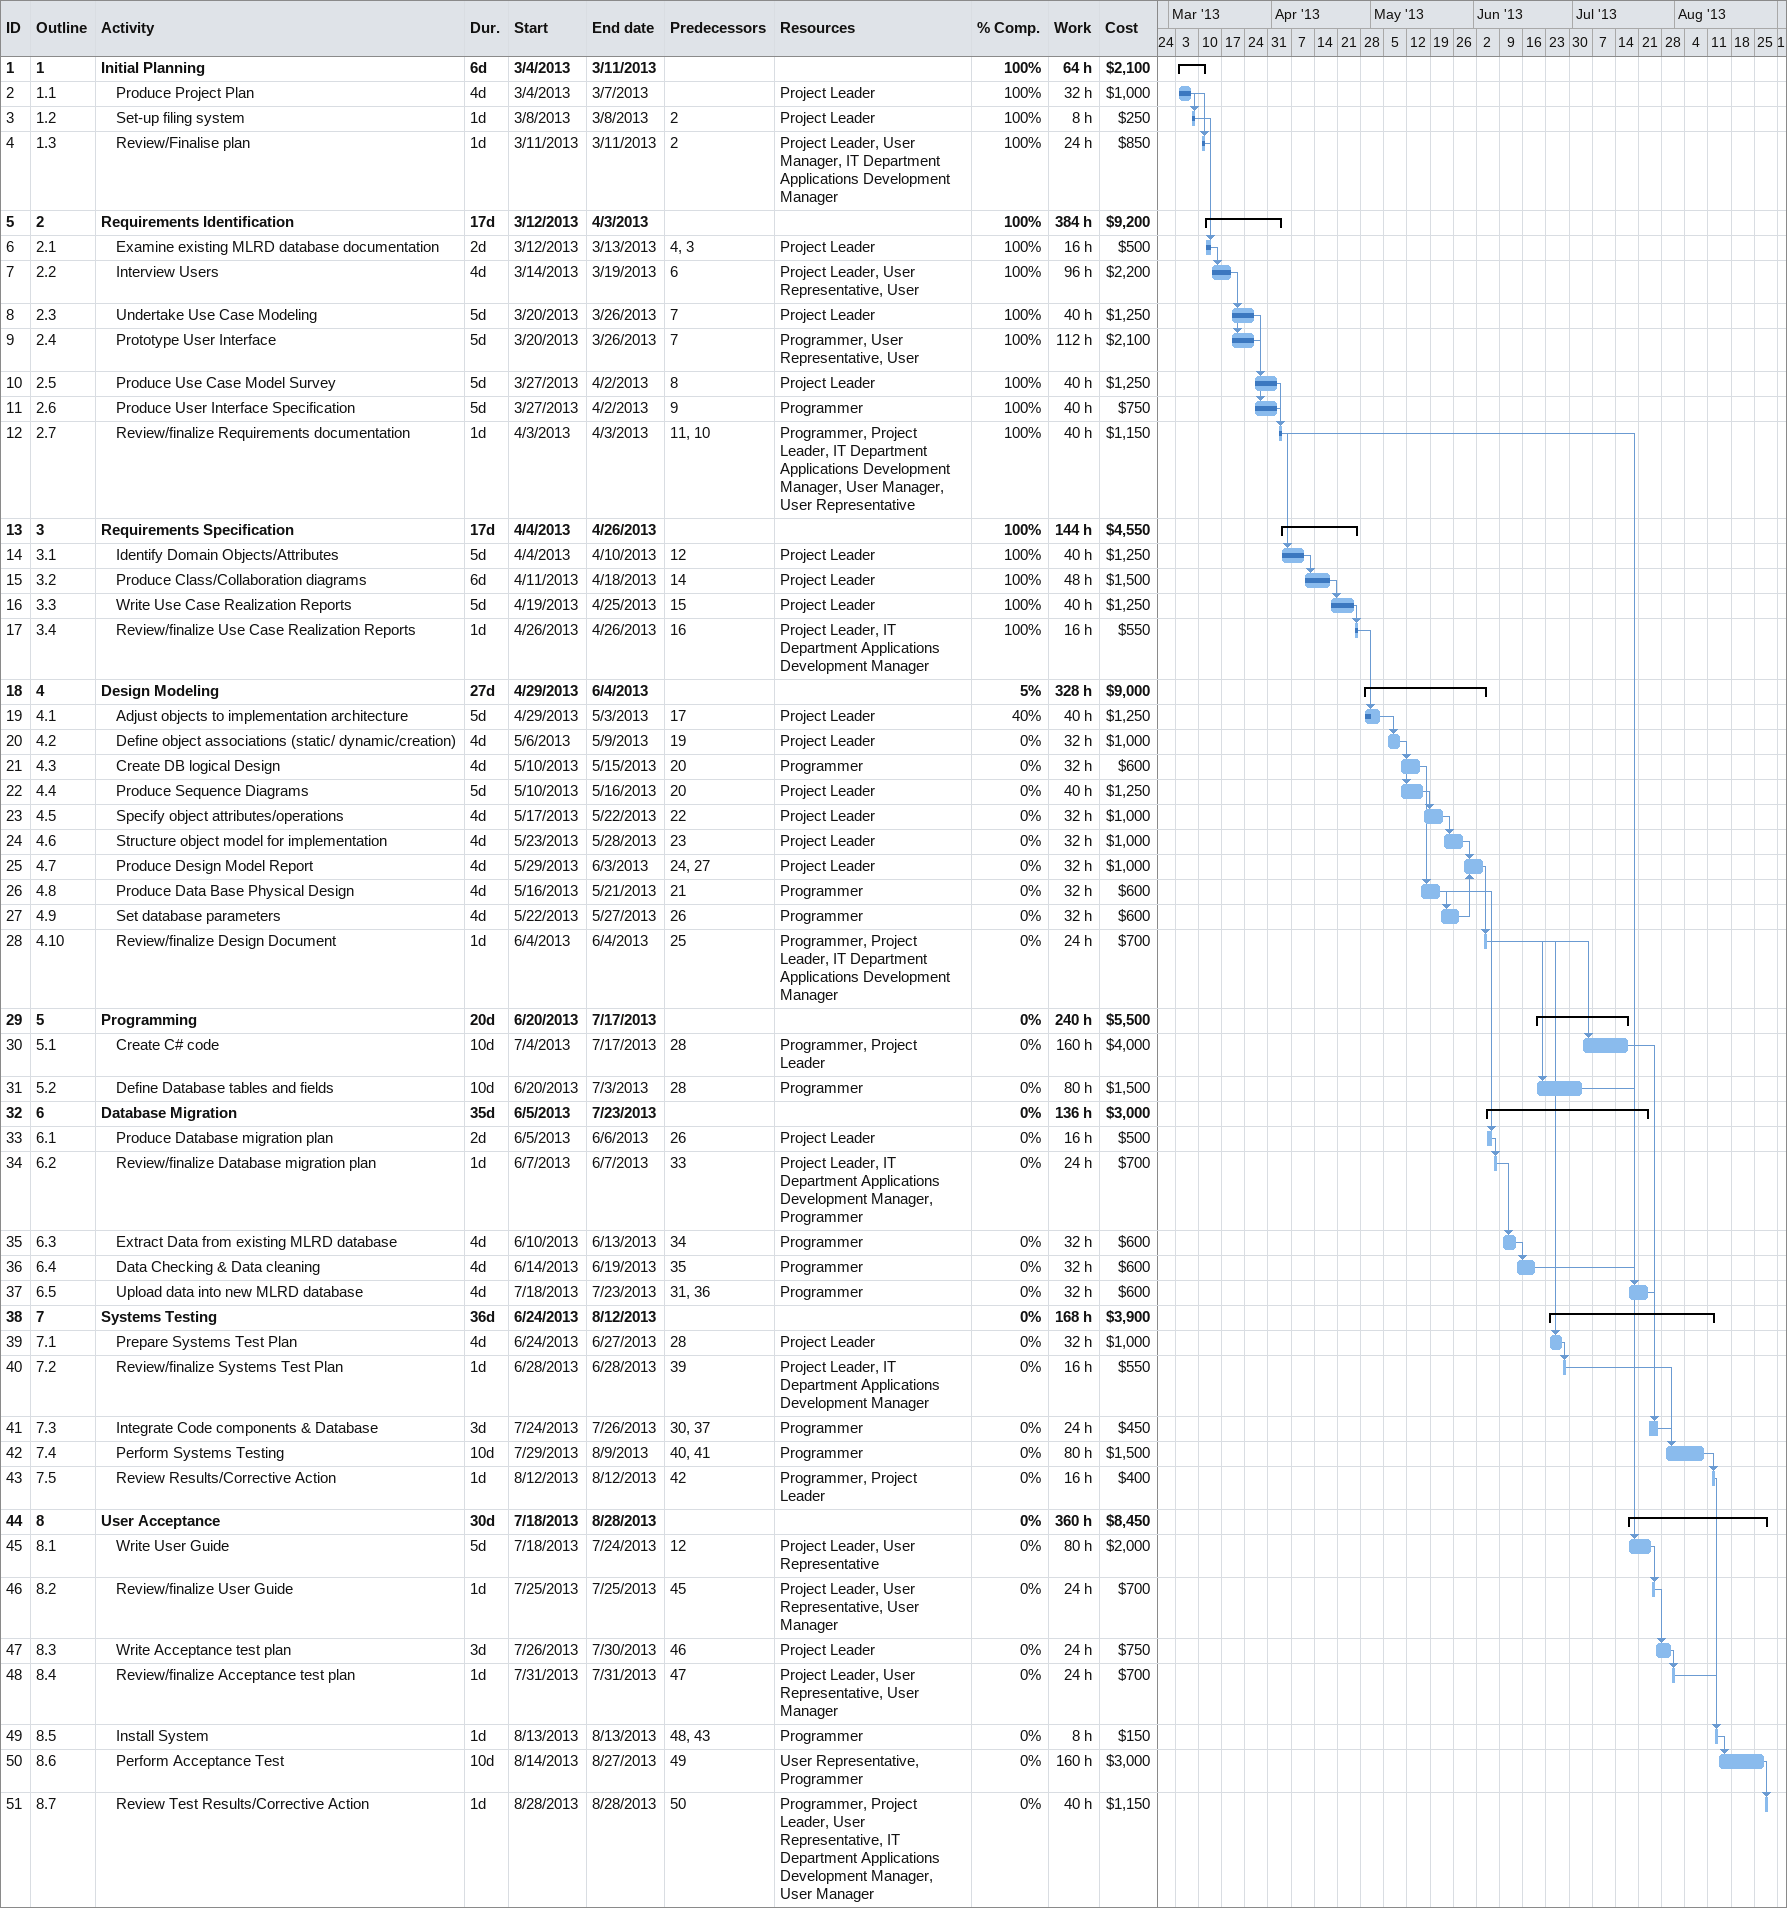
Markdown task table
| ID | WBS | Task | Duration | Start | Finish | Predecessors | Resources | % complete | Work (h) | Cost ($) |
|---|---|---|---|---|---|---|---|---|---|---|
| 1 | 1 | **Initial Planning** | 6d | 2013-03-04 | 2013-03-11 |  |  | 100 | 64 | 2100 |
| 2 | 1.1 | Produce Project Plan | 4d | 2013-03-04 | 2013-03-07 |  | Project Leader | 100 | 32 | 1000 |
| 3 | 1.2 | Set-up filing system | 1d | 2013-03-08 | 2013-03-08 | 2 | Project Leader | 100 | 8 | 250 |
| 4 | 1.3 | Review/Finalise plan | 1d | 2013-03-11 | 2013-03-11 | 2 | Project Leader, User Manager, IT Department Applications Development Manager | 100 | 24 | 850 |
| 5 | 2 | **Requirements Identification** | 17d | 2013-03-12 | 2013-04-03 |  |  | 100 | 384 | 9200 |
| 6 | 2.1 | Examine existing MLRD database documentation | 2d | 2013-03-12 | 2013-03-13 | 4, 3 | Project Leader | 100 | 16 | 500 |
| 7 | 2.2 | Interview Users | 4d | 2013-03-14 | 2013-03-19 | 6 | Project Leader, User Representative, User | 100 | 96 | 2200 |
| 8 | 2.3 | Undertake Use Case Modeling | 5d | 2013-03-20 | 2013-03-26 | 7 | Project Leader | 100 | 40 | 1250 |
| 9 | 2.4 | Prototype User Interface | 5d | 2013-03-20 | 2013-03-26 | 7 | Programmer, User Representative, User | 100 | 112 | 2100 |
| 10 | 2.5 | Produce Use Case Model Survey | 5d | 2013-03-27 | 2013-04-02 | 8 | Project Leader | 100 | 40 | 1250 |
| 11 | 2.6 | Produce User Interface Specification | 5d | 2013-03-27 | 2013-04-02 | 9 | Programmer | 100 | 40 | 750 |
| 12 | 2.7 | Review/finalize Requirements documentation | 1d | 2013-04-03 | 2013-04-03 | 11, 10 | Programmer, Project Leader, IT Department Applications Development Manager, User Manager, User Representative | 100 | 40 | 1150 |
| 13 | 3 | **Requirements Specification** | 17d | 2013-04-04 | 2013-04-26 |  |  | 100 | 144 | 4550 |
| 14 | 3.1 | Identify Domain Objects/Attributes | 5d | 2013-04-04 | 2013-04-10 | 12 | Project Leader | 100 | 40 | 1250 |
| 15 | 3.2 | Produce Class/Collaboration diagrams | 6d | 2013-04-11 | 2013-04-18 | 14 | Project Leader | 100 | 48 | 1500 |
| 16 | 3.3 | Write Use Case Realization Reports | 5d | 2013-04-19 | 2013-04-25 | 15 | Project Leader | 100 | 40 | 1250 |
| 17 | 3.4 | Review/finalize Use Case Realization Reports | 1d | 2013-04-26 | 2013-04-26 | 16 | Project Leader, IT Department Applications Development Manager | 100 | 16 | 550 |
| 18 | 4 | **Design Modeling** | 27d | 2013-04-29 | 2013-06-04 |  |  | 5 | 328 | 9000 |
| 19 | 4.1 | Adjust objects to implementation architecture | 5d | 2013-04-29 | 2013-05-03 | 17 | Project Leader | 40 | 40 | 1250 |
| 20 | 4.2 | Define object associations (static/ dynamic/creation) | 4d | 2013-05-06 | 2013-05-09 | 19 | Project Leader | 0 | 32 | 1000 |
| 21 | 4.3 | Create DB logical Design | 4d | 2013-05-10 | 2013-05-15 | 20 | Programmer | 0 | 32 | 600 |
| 22 | 4.4 | Produce Sequence Diagrams | 5d | 2013-05-10 | 2013-05-16 | 20 | Project Leader | 0 | 40 | 1250 |
| 23 | 4.5 | Specify object attributes/operations | 4d | 2013-05-17 | 2013-05-22 | 22 | Project Leader | 0 | 32 | 1000 |
| 24 | 4.6 | Structure object model for implementation | 4d | 2013-05-23 | 2013-05-28 | 23 | Project Leader | 0 | 32 | 1000 |
| 25 | 4.7 | Produce Design Model Report | 4d | 2013-05-29 | 2013-06-03 | 24, 27 | Project Leader | 0 | 32 | 1000 |
| 26 | 4.8 | Produce Data Base Physical Design | 4d | 2013-05-16 | 2013-05-21 | 21 | Programmer | 0 | 32 | 600 |
| 27 | 4.9 | Set database parameters | 4d | 2013-05-22 | 2013-05-27 | 26 | Programmer | 0 | 32 | 600 |
| 28 | 4.10 | Review/finalize Design Document | 1d | 2013-06-04 | 2013-06-04 | 25 | Programmer, Project Leader, IT Department Applications Development Manager | 0 | 24 | 700 |
| 29 | 5 | **Programming** | 20d | 2013-06-20 | 2013-07-17 |  |  | 0 | 240 | 5500 |
| 30 | 5.1 | Create C# code | 10d | 2013-07-04 | 2013-07-17 | 28 | Programmer, Project Leader | 0 | 160 | 4000 |
| 31 | 5.2 | Define Database tables and fields | 10d | 2013-06-20 | 2013-07-03 | 28 | Programmer | 0 | 80 | 1500 |
| 32 | 6 | **Database Migration** | 35d | 2013-06-05 | 2013-07-23 |  |  | 0 | 136 | 3000 |
| 33 | 6.1 | Produce Database migration plan | 2d | 2013-06-05 | 2013-06-06 | 26 | Project Leader | 0 | 16 | 500 |
| 34 | 6.2 | Review/finalize Database migration plan | 1d | 2013-06-07 | 2013-06-07 | 33 | Project Leader, IT Department Applications Development Manager, Programmer | 0 | 24 | 700 |
| 35 | 6.3 | Extract Data from existing MLRD database | 4d | 2013-06-10 | 2013-06-13 | 34 | Programmer | 0 | 32 | 600 |
| 36 | 6.4 | Data Checking & Data cleaning | 4d | 2013-06-14 | 2013-06-19 | 35 | Programmer | 0 | 32 | 600 |
| 37 | 6.5 | Upload data into new MLRD database | 4d | 2013-07-18 | 2013-07-23 | 31, 36 | Programmer | 0 | 32 | 600 |
| 38 | 7 | **Systems Testing** | 36d | 2013-06-24 | 2013-08-12 |  |  | 0 | 168 | 3900 |
| 39 | 7.1 | Prepare Systems Test Plan | 4d | 2013-06-24 | 2013-06-27 | 28 | Project Leader | 0 | 32 | 1000 |
| 40 | 7.2 | Review/finalize Systems Test Plan | 1d | 2013-06-28 | 2013-06-28 | 39 | Project Leader, IT Department Applications Development Manager | 0 | 16 | 550 |
| 41 | 7.3 | Integrate Code components & Database | 3d | 2013-07-24 | 2013-07-26 | 30, 37 | Programmer | 0 | 24 | 450 |
| 42 | 7.4 | Perform Systems Testing | 10d | 2013-07-29 | 2013-08-09 | 40, 41 | Programmer | 0 | 80 | 1500 |
| 43 | 7.5 | Review Results/Corrective Action | 1d | 2013-08-12 | 2013-08-12 | 42 | Programmer, Project Leader | 0 | 16 | 400 |
| 44 | 8 | **User Acceptance** | 30d | 2013-07-18 | 2013-08-28 |  |  | 0 | 360 | 8450 |
| 45 | 8.1 | Write User Guide | 5d | 2013-07-18 | 2013-07-24 | 12 | Project Leader, User Representative | 0 | 80 | 2000 |
| 46 | 8.2 | Review/finalize User Guide | 1d | 2013-07-25 | 2013-07-25 | 45 | Project Leader, User Representative, User Manager | 0 | 24 | 700 |
| 47 | 8.3 | Write Acceptance test plan | 3d | 2013-07-26 | 2013-07-30 | 46 | Project Leader | 0 | 24 | 750 |
| 48 | 8.4 | Review/finalize Acceptance test plan | 1d | 2013-07-31 | 2013-07-31 | 47 | Project Leader, User Representative, User Manager | 0 | 24 | 700 |
| 49 | 8.5 | Install System | 1d | 2013-08-13 | 2013-08-13 | 48, 43 | Programmer | 0 | 8 | 150 |
| 50 | 8.6 | Perform Acceptance Test | 10d | 2013-08-14 | 2013-08-27 | 49 | User Representative, Programmer | 0 | 160 | 3000 |
| 51 | 8.7 | Review Test Results/Corrective Action | 1d | 2013-08-28 | 2013-08-28 | 50 | Programmer, Project Leader, User Representative, IT Department Applications Development Manager, User Manager | 0 | 40 | 1150 |
